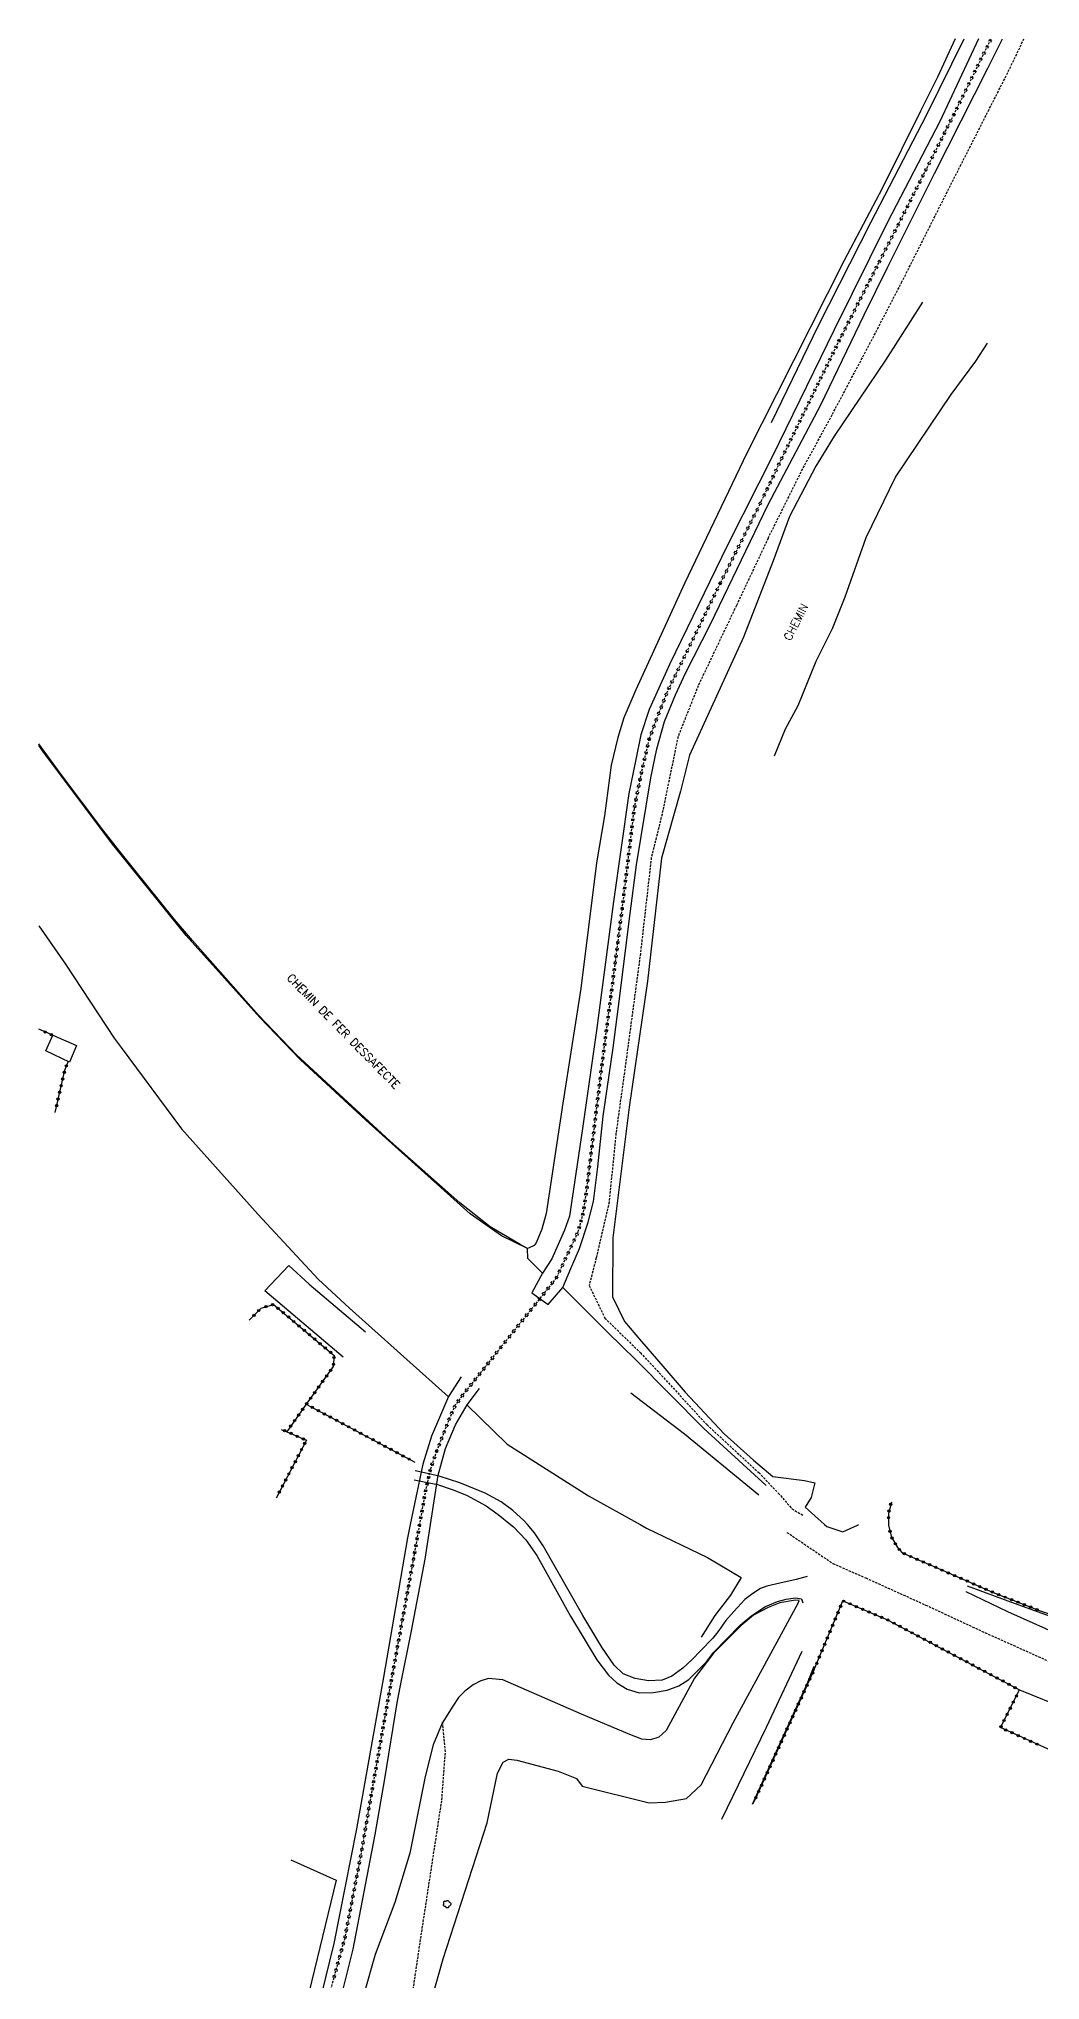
# Model space of a CAD drawing. Header units: millimetres. Extents: x 113000 to 114000, y 124000 to 125000.
# Drawn here: x 113000 to 113219, y 124575.4 to 125000 of the extents above; entities that cross this region are included whole.
import ezdxf
from ezdxf.enums import TextEntityAlignment as Align

# ---------------------------------------------------------------- set-up
doc = ezdxf.new("R2010")
doc.units = ezdxf.units.MM
doc.linetypes.add('DASHED', pattern=[0.75, 0.5, -0.25])
doc.layers.get('0').update_dxf_attribs({"linetype": 'CONTINUOUS'})
for name, color, linetype in [('W0070', 7, 'DASHED'), ('W0071', 7, 'CONTINUOUS'), ('W0104', 1, 'CONTINUOUS'), ('W0211', 2, 'CONTINUOUS'), ('W0214', 2, 'CONTINUOUS'), ('W0220', 5, 'DASHED'), ('W0300', 7, 'CONTINUOUS'), ('W0323', 7, 'CONTINUOUS'), ('W0330', 7, 'CONTINUOUS'), ('W0333', 7, 'CONTINUOUS'), ('W0989', 7, 'CONTINUOUS')]:
    doc.layers.add(name, color=color, linetype=linetype)
doc.styles.get("Standard").update_dxf_attribs({"font": 'romans.shx', "width": 0.85})

# ---------------------------------------------------------------- blocks, each defined once
blk = doc.blocks.new('T300')
for p, q in [((-0.8, 0.51), (-0.86, 0.34)), ((-0.86, 0.34), (-0.86, 0.17)), ((-0.86, 0.17), (-0.74, 0.06)), ((-0.69, 0.63), (-0.8, 0.51)), ((-0.8, -0.06), (-0.74, 0.06)), ((-0.74, 0.06), (-0.69, 0.11)), ((-0.57, 0.69), (-0.69, 0.63)), ((-0.46, 0.69), (-0.57, 0.69)), ((-0.29, 0.63), (-0.46, 0.69)), ((-0.29, 0.63), (-0.17, 0.74)), ((-0.23, 0.57), (-0.29, 0.63)), ((-0.17, 0.74), (-0.06, 0.8)), ((-0.06, 0.8), (0.06, 0.8)), ((0.06, 0.8), (0.23, 0.74)), ((0.23, 0.74), (0.34, 0.63)), ((0.34, 0.63), (0.4, 0.51)), ((0.46, 0.46), (0.34, 0.46)), ((0.4, 0.51), (0.4, 0.46)), ((0.57, 0.4), (0.46, 0.46)), ((0.57, 0.4), (0.69, 0.29)), ((0.69, 0.29), (0.74, 0.17)), ((0.74, 0.06), (0.69, -0.17)), ((0.74, 0.17), (0.74, 0.06)), ((-0.8, -0.17), (-0.8, -0.06)), ((-0.8, -0.23), (-0.8, -0.17)), ((-0.74, -0.34), (-0.8, -0.23)), ((-0.69, -0.4), (-0.74, -0.34)), ((-0.51, -0.46), (-0.69, -0.4)), ((-0.4, -0.46), (-0.51, -0.46)), ((-0.4, -0.46), (-0.34, -0.46)), ((-0.34, -0.46), (-0.34, -0.4)), ((-0.34, -0.51), (-0.34, -0.46)), ((-0.29, -0.63), (-0.34, -0.51)), ((-0.17, -0.74), (-0.29, -0.63)), ((-0.06, -0.8), (-0.17, -0.74)), ((0.06, -0.8), (-0.06, -0.8)), ((0.17, -0.74), (0.06, -0.8)), ((0.23, -0.69), (0.17, -0.74)), ((0.29, -0.46), (0.23, -0.46)), ((0.29, -0.63), (0.23, -0.69)), ((0.46, -0.4), (0.29, -0.46)), ((0.34, -0.51), (0.29, -0.63)), ((0.34, -0.51), (0.34, -0.46)), ((0.57, -0.34), (0.46, -0.4)), ((0.63, -0.29), (0.57, -0.34)), ((0.69, -0.17), (0.63, -0.29))]:
    blk.add_line(p, q)
blk = doc.blocks.new('t323o')
at = {"color": 0, "linetype": 'Continuous'}
for radius in [0.25, 0.15]:
    blk.add_circle((0, 0), radius, dxfattribs=at)
blk = doc.blocks.new('t220o')
at = {"color": 0, "linetype": 'Continuous'}
for p, q in [((-0.25, 0.25), (0.25, 0.25)), ((-0.25, -0.25), (0.25, -0.25))]:
    blk.add_line(p, q, dxfattribs=at)

msp = doc.modelspace()

# ---------------------------------------------------------------- linework, layer by layer
at = {"layer": 'W0070'}
for points in [[(113159.47, 124890.75), (113166.8, 124905.47), (113173.52, 124917.88), (113181.65, 124933.2), (113188.66, 124946.7), (113199.76, 124968.76), (113211.66, 124992.18), (113215.42, 125000)], [(113159.47, 124890.75), (113152.53, 124876.04), (113144.18, 124858.5), (113139.77, 124847.36), (113136.27, 124830.4), (113133.92, 124820.89), (113131.54, 124799.94), (113128.35, 124776.15), (113126.2, 124760.61), (113124.7, 124745.55), (113121.88, 124733.34), (113120.33, 124727.32), (113123.76, 124720.2), (113131.55, 124712.6), (113136.65, 124707.12), (113146.12, 124696.81), (113157.43, 124686.38), (113161.69, 124681.91), (113164.69, 124678.47), (113167.28, 124676.96)], [(113163.59, 124673.32), (113173.65, 124666.5), (113180.82, 124663.34), (113193.91, 124657.42), (113206.92, 124651.37), (113224.97, 124643.27), (113236.97, 124638.53), (113255.51, 124632.09), (113266.24, 124628.74), (113287.43, 124622.37), (113297.6, 124619.95), (113322.78, 124614.96), (113344.26, 124611.36), (113356.6, 124609.61), (113372.94, 124607.74), (113384.68, 124607.39), (113403.96, 124607.35), (113416.97, 124607.01), (113439.58, 124608.1), (113464.44, 124607.47)], [(113083.99, 124561.74), (113082.81, 124562.54), (113081.53, 124564.36), (113081.16, 124566.14), (113081.43, 124570.41), (113083.73, 124585.93), (113088.13, 124614.81), (113088.91, 124625.33), (113088.27, 124631.75)]]:
    msp.add_lwpolyline(points, dxfattribs=at)
at = {"layer": 'W0071'}
for points in [[(113106.84, 124675), (113106.1, 124675.86), (113103.62, 124678.09), (113101.08, 124680.01), (113097.62, 124681.86), (113092.06, 124684.13), (113087.56, 124685.6), (113083.03, 124686.65), (113082.29, 124686.76)], [(113082.09, 124684.78), (113087.21, 124683.8), (113090.37, 124682.68), (113093.5, 124681.45), (113097.82, 124679.15), (113100.43, 124677.22), (113103.16, 124675)], [(113103.16, 124675), (113103.76, 124674.51), (113106.51, 124671.66), (113108.91, 124668.26), (113112.9, 124661.06), (113116.24, 124655.02), (113122.03, 124645.41), (113124.55, 124642.08), (113126.37, 124640.4), (113128.66, 124639.04), (113131.29, 124638.24), (113134.38, 124638.27), (113137.39, 124638.77), (113139.95, 124639.78), (113142.13, 124641.11)], [(113142.84, 124645.52), (113140.82, 124643.6), (113138.42, 124641.84), (113136.28, 124641.02), (113133.34, 124640.84), (113130.43, 124641.32), (113127.74, 124642.4), (113125.81, 124644.26), (113123.1, 124648.21), (113118.94, 124655.14), (113110.28, 124670.35), (113108.38, 124673.19), (113106.84, 124675)], [(113168.01, 124663.64), (113165.63, 124662.98), (113162.04, 124662.21), (113159.2, 124661.53), (113157.79, 124661.04), (113156.16, 124659.97), (113154.4, 124658.65), (113151.98, 124656.01), (113150.24, 124654.03), (113148.66, 124651.83), (113147.35, 124650.16), (113144.66, 124647.43), (113142.84, 124645.52)], [(113142.13, 124641.11), (113145.97, 124645), (113147.5, 124647.01), (113150.42, 124650.01), (113153.38, 124653.03), (113155.9, 124655.11), (113158.89, 124657.08), (113161.55, 124658.16), (113163.39, 124658.69), (113165.46, 124659), (113166.78, 124658.81), (113167.07, 124657.9)]]:
    msp.add_lwpolyline(points, dxfattribs=at)
at = {"layer": 'W0104'}
msp.add_lwpolyline([(113003.06, 124782.07), (113008.26, 124779.84), (113006.67, 124776.18), (113001.5, 124778.65)], close=True, dxfattribs=at)
msp.add_lwpolyline([(113066.58, 124711.62), (113049.43, 124726.16), (113054.63, 124731.67), (113059.09, 124727.61), (113071.42, 124717.2), (113071.42, 124717.2)], dxfattribs=at)
at = {"layer": 'W0211'}
for points in [[(113160.21, 124916.08), (113170.5, 124937.27), (113181.92, 124959.85), (113194.19, 124983.48), (113202.31, 125000)], [(113160.9, 124843.17), (113163.3, 124849.06), (113166.01, 124854.21), (113169.97, 124863.88), (113173.57, 124871.02), (113176.34, 124877.96), (113180.91, 124890.9), (113187.33, 124904.14), (113199.53, 124922.18), (113204.92, 124929.51), (113207.46, 124933.41)], [(113129.42, 124703.82), (113141.2, 124694.89), (113157.46, 124681.49)], [(113310.7, 124624.01), (113308.41, 124629.7), (113294.95, 124632.34), (113271.68, 124639), (113243.88, 124647.28), (113222.04, 124654.64), (113213.36, 124657.74), (113203.07, 124661.54)], [(113067.49, 124535.69), (113071.94, 124544.62), (113082.27, 124557.87), (113084.24, 124561.34), (113084.83, 124567.41), (113088.38, 124580.01), (113098.02, 124609.8), (113100.31, 124620.67), (113101.52, 124623.06), (113102.75, 124623.67), (113104.53, 124623.49), (113113.58, 124621.11), (113117.55, 124619.51), (113118.79, 124617.8), (113133.47, 124614.17), (113137, 124614.28), (113141.63, 124615.12), (113144.85, 124618.12), (113151.8, 124631.62), (113166.06, 124657.8)], [(113166.81, 124647.29), (113159.02, 124630.62), (113149.31, 124610.48)], [(113214.47, 124638.84), (113224.88, 124634.65), (113247.03, 124626.2), (113256.38, 124623.33), (113272.64, 124616.78), (113286.06, 124612.89), (113302.36, 124607.93), (113305.52, 124607.5), (113307.59, 124613.37)]]:
    msp.add_lwpolyline(points, dxfattribs=at)
at = {"layer": 'W0214'}
for points in [[(113200.37, 125000), (113196.53, 124991.59), (113192.79, 124984.2), (113184.43, 124967.25), (113176.12, 124951.49), (113161.29, 124922.17)], [(113193.26, 124942.37), (113185.15, 124929.68), (113173.92, 124913.07), (113169.89, 124906.51), (113164.11, 124895.53), (113160.59, 124885.84)], [(113160.59, 124885.84), (113154.08, 124869.15), (113142.3, 124843.31), (113140.3, 124835.46), (113136.16, 124820.75), (113133.06, 124793.89), (113129.08, 124766.29), (113125.53, 124737.74), (113125.47, 124724.86), (113128.09, 124719.44), (113131.81, 124715.04), (113136.47, 124709.65), (113141.33, 124703.95), (113149.85, 124694.9), (113156.31, 124689.14), (113160.5, 124685.55)], [(113018, 124821.53), (113016.11, 124823.88), (113001.26, 124843.66), (113000, 124845.42)], [(113110.16, 124730.04), (113106.9, 124733.24), (113106.83, 124735.4), (113101.2, 124738.14), (113094.34, 124743), (113071.47, 124763.51), (113057.18, 124776.74), (113048.31, 124785.96), (113032.24, 124803.9), (113018, 124821.53)], [(113000, 124805.96), (113005.81, 124797.57), (113016.49, 124781.39), (113018, 124779.36)], [(113018, 124779.36), (113031.22, 124761.6), (113047.94, 124742.81), (113061.1, 124728.68), (113067.93, 124722.37), (113089.51, 124703.05)], [(113159.01, 124683.55), (113145.42, 124696.04), (113130.58, 124711.07), (113124.44, 124717.05), (113114.61, 124726.91)], [(113093.68, 124701.15), (113102.42, 124692.61), (113120.23, 124681.32), (113131.5, 124675)], [(113160.5, 124685.55), (113167.4, 124684.66), (113169.66, 124684.13), (113168.88, 124680.93), (113167.55, 124678.83), (113171.83, 124675)], [(113131.5, 124675), (113132.89, 124674.22), (113146.18, 124667.84), (113153.59, 124663.47), (113151.23, 124659.55), (113147.79, 124655.11), (113144.86, 124650.39)], [(113171.83, 124675), (113172.28, 124674.61), (113175.84, 124673.44), (113179.04, 124674.86), (113179.24, 124675)], [(113166.06, 124657.8), (113166.29, 124658.39), (113165.44, 124658.52), (113162.01, 124657.88), (113159.5, 124656.85), (113156.28, 124655.19), (113153.56, 124652.91), (113147.56, 124646.9), (113143.37, 124641.44), (113137.2, 124630), (113135.56, 124628.55), (113133.74, 124627.97), (113131.84, 124628.08), (113129.24, 124629.11), (113118.68, 124633.52), (113101.49, 124641.05), (113098.32, 124641.34), (113096.64, 124640.84), (113094.96, 124640), (113093.16, 124638.55), (113091.74, 124637.2), (113090.55, 124635.3), (113088.18, 124631.56), (113086.26, 124626.83), (113084.46, 124619.9), (113081.15, 124603.11), (113077.85, 124592.34), (113073.55, 124580.99), (113068.76, 124564.04)], [(113202.71, 124660.35), (113211.8, 124655.98), (113225.7, 124649.8), (113233.23, 124646.85), (113244.18, 124643.07), (113252.78, 124639.61), (113263.87, 124635.6), (113274.14, 124632.78), (113295.4, 124626.64), (113303.87, 124624.33)], [(113156.07, 124613.88), (113161.32, 124625.45), (113168.02, 124640.16), (113169.57, 124644.02)]]:
    msp.add_lwpolyline(points, dxfattribs=at)
at = {"layer": 'W0220'}
for points in [[(113157.98, 124898.86), (113163.09, 124909.49), (113174.99, 124933.93), (113188.07, 124959.62), (113200.07, 124983.37), (113208.23, 125000)], [(113157.98, 124898.86), (113148.98, 124880.9), (113137.38, 124857.17), (113135.18, 124851.54), (113133.44, 124846.85), (113131.71, 124839.43), (113130.15, 124831.65), (113127.52, 124809.77), (113125.94, 124797.5), (113122.96, 124774.53), (113119.85, 124749.07), (113119, 124743.12), (113117.85, 124738.97), (113113.15, 124728.98), (113092.95, 124703.71), (113091.07, 124701.2), (113089.6, 124697.78), (113086.98, 124691.11), (113085.57, 124687.01), (113084.58, 124682.65), (113083.23, 124675)], [(113083.23, 124675), (113082.1, 124668.63), (113077.23, 124641.96), (113072.62, 124615.7), (113070.47, 124603.17), (113066.88, 124584.55), (113061.18, 124563.84), (113055.72, 124547.46)]]:
    msp.add_lwpolyline(points, dxfattribs=at)
at = {"layer": 'W0323'}
for points in [[(113003.06, 124782.07), (113000, 124783.36)], [(113003.54, 124765.17), (113005.66, 124774.4), (113006.39, 124776.27)], [(113048.62, 124722.37), (113045.99, 124719.7)], [(113048.62, 124722.37), (113051.31, 124723.16), (113064.6, 124712), (113064.39, 124709.57), (113058.48, 124701.34), (113054.2, 124695.34)], [(113058.48, 124701.34), (113082.24, 124688.66)], [(113053.02, 124695.85), (113054.2, 124695.34), (113058.51, 124693.48), (113051.9, 124680.8)], [(113186.42, 124679.93), (113185.79, 124677.41), (113185.8, 124675)], [(113185.8, 124675), (113185.8, 124674.81), (113186.47, 124672.3), (113187.74, 124670.03), (113188.76, 124668.85), (113198.28, 124664.72), (113208.71, 124660.16), (113218.96, 124656.16), (113234.04, 124651.22), (113248.74, 124646.25), (113268.78, 124640.6), (113273.95, 124639.46)], [(113169.54, 124643.3), (113175.81, 124658.35), (113185.6, 124654.18), (113205.2, 124643.77), (113214.47, 124638.84)], [(113169.54, 124643.3), (113157.06, 124615.87), (113156.14, 124613.91)], [(113264.56, 124605.54), (113240.64, 124616.89), (113225.36, 124623.76), (113210.27, 124630.62), (113214.47, 124638.84)]]:
    msp.add_lwpolyline(points, dxfattribs=at)
at = {"layer": 'W0330'}
for points in [[(113161.29, 124922.17), (113154.8, 124909.39), (113141.17, 124880.87), (113130.57, 124857.64), (113127.91, 124851.5), (113126.6, 124847.2), (113125.12, 124841.14), (113123.71, 124830.01), (113121.92, 124819.79), (113118.5, 124792.24), (113114.6, 124767.16), (113110.93, 124743.09), (113110.01, 124739.62), (113108.78, 124736.61), (113108.29, 124736.05), (113107.25, 124735.57), (113106.86, 124735.44), (113105.23, 124736.3), (113098.68, 124740.14), (113092.08, 124745.36), (113076.84, 124758.88), (113056.33, 124777.73), (113048.03, 124786.47), (113033.59, 124802.75), (113029.64, 124807.38), (113018, 124821.91)], [(113018, 124821.91), (113013.96, 124826.95), (113004.85, 124839.06), (113000, 124845.76)], [(113055.09, 124601.72), (113065.04, 124597.21), (113057.9, 124567.79)]]:
    msp.add_lwpolyline(points, dxfattribs=at)
at = {"layer": 'W0333'}
for points in [[(113159.45, 124898.16), (113163.59, 124905.89), (113171.03, 124919.94), (113180.46, 124939.65), (113185.66, 124950.16), (113195.86, 124970.51), (113207.55, 124993.57), (113210.69, 125000)], [(113205.51, 125000), (113197.03, 124981.94), (113185.57, 124959.9), (113173.94, 124936.32), (113160.32, 124908.6)], [(113160.32, 124908.6), (113157.37, 124902.64), (113150.49, 124889.12), (113137.97, 124863.28), (113133.45, 124853.29), (113131.61, 124847.74), (113130.53, 124842.36), (113129.03, 124834.96), (113125.66, 124811.3), (113121.96, 124783.06), (113118.89, 124761.67), (113116.01, 124742.49), (113114.96, 124739.39), (113112.14, 124733.15), (113110.16, 124730.04)], [(113114.61, 124726.91), (113116.34, 124731.01), (113118.25, 124735.4), (113120.1, 124741.16), (113121.31, 124745.71), (113122.24, 124753.3), (113123.4, 124764.34), (113125.61, 124779.31), (113126.72, 124788.31), (113129.31, 124808.65), (113130.68, 124819.32), (113133.8, 124838.36), (113135.11, 124844.72), (113136.79, 124850.67), (113139.19, 124856.53), (113141.42, 124861.27), (113146.88, 124871.95), (113159.45, 124898.16)], [(113110.16, 124730.04), (113107.78, 124725.69), (113111.4, 124723.12), (113114.61, 124726.91)], [(113092.35, 124707.34), (113089.59, 124703.04), (113085.88, 124694.36), (113083.97, 124688.21), (113081.22, 124675)], [(113085.63, 124675), (113087.31, 124685.81), (113088.96, 124691.63), (113091.09, 124696.84), (113093.63, 124701.24), (113096.37, 124704.81)], [(113081.22, 124675), (113080.62, 124672.15), (113075.35, 124641.65), (113069.46, 124608.48), (113064.47, 124583.42), (113059.94, 124564.63)], [(113064.5, 124565.26), (113068.73, 124582.17), (113073.54, 124607.26), (113075.64, 124619.4), (113078.39, 124636.03), (113079.02, 124639.43), (113081.48, 124651.75), (113084.46, 124667.47), (113085.63, 124675)]]:
    msp.add_lwpolyline(points, dxfattribs=at)

# ---------------------------------------------------------------- block references
at = {"layer": 'W0220'}
for p, rotation in [((113206.05, 124995.57), 63.85208101117129), ((113206.71, 124996.91), 63.85208101117129), ((113207.38, 124998.26), 63.85208101117129), ((113208.04, 124999.61), 63.85208101117129), ((113204.07, 124991.53), 63.85208101117129), ((113204.73, 124992.87), 63.85208101117129), ((113205.39, 124994.22), 63.85208101117129), ((113202.09, 124987.49), 63.85208101117129), ((113202.75, 124988.83), 63.85208101117129), ((113203.41, 124990.18), 63.85208101117129), ((113200.1, 124983.45), 63.85208101117129), ((113200.77, 124984.8), 63.85208101117129), ((113201.43, 124986.14), 63.85208101117129), ((113198.08, 124979.43), 63.20669534072349), ((113198.75, 124980.77), 63.20669534072349), ((113199.43, 124982.11), 63.20669534072349), ((113196.05, 124975.41), 63.20669534072349), ((113196.72, 124976.75), 63.20669534072349), ((113197.4, 124978.09), 63.20669534072349), ((113193.34, 124970.06), 63.20669534072349), ((113194.02, 124971.4), 63.20669534072349), ((113194.7, 124972.74), 63.20669534072349), ((113195.37, 124974.08), 63.20669534072349), ((113191.32, 124966.04), 63.20669534072349), ((113191.99, 124967.38), 63.20669534072349), ((113192.67, 124968.72), 63.20669534072349), ((113189.29, 124962.02), 63.20669534072349), ((113189.96, 124963.36), 63.20669534072349), ((113190.64, 124964.7), 63.20669534072349), ((113187.25, 124958.01), 63.02434172821505), ((113187.93, 124959.35), 63.02434172821505), ((113188.61, 124960.69), 63.20669534072349), ((113185.21, 124954), 63.02434172821505), ((113185.89, 124955.34), 63.02434172821505), ((113186.57, 124956.67), 63.02434172821505), ((113183.17, 124949.99), 63.02434172821505), ((113183.85, 124951.33), 63.02434172821505), ((113184.53, 124952.66), 63.02434172821505), ((113180.45, 124944.64), 63.02434172821505), ((113181.13, 124945.98), 63.02434172821505), ((113181.81, 124947.32), 63.02434172821505), ((113182.49, 124948.65), 63.02434172821505), ((113178.41, 124940.63), 63.02434172821505), ((113179.09, 124941.97), 63.02434172821505), ((113179.77, 124943.31), 63.02434172821505), ((113176.37, 124936.62), 63.02434172821505), ((113177.05, 124937.96), 63.02434172821505), ((113177.73, 124939.3), 63.02434172821505), ((113174.35, 124932.6), 64.01282696379307), ((113175.01, 124933.95), 63.02434172821505), ((113175.69, 124935.28), 63.02434172821505), ((113172.38, 124928.56), 64.01282696379307), ((113173.03, 124929.9), 64.01282696379307), ((113173.69, 124931.25), 64.01282696379307), ((113170.4, 124924.51), 64.01282696379307), ((113171.06, 124925.86), 64.01282696379307), ((113171.72, 124927.21), 64.01282696379307), ((113167.78, 124919.12), 64.01282696379307), ((113168.43, 124920.46), 64.01282696379307), ((113169.09, 124921.81), 64.01282696379307), ((113169.75, 124923.16), 64.01282696379307), ((113165.8, 124915.07), 64.01282696379307), ((113166.46, 124916.42), 64.01282696379307), ((113167.12, 124917.77), 64.01282696379307), ((113163.83, 124911.03), 64.01282696379307), ((113164.49, 124912.37), 64.01282696379307), ((113165.15, 124913.72), 64.01282696379307), ((113161.88, 124906.97), 64.35391421937494), ((113162.52, 124908.33), 64.35391421937494), ((113163.17, 124909.68), 64.01282696379307), ((113159.93, 124902.92), 64.35391421937494), ((113160.58, 124904.27), 64.35391421937494), ((113161.23, 124905.62), 64.35391421937494), ((113157.7, 124898.3), 243.3902961423088), ((113158.63, 124900.21), 64.35391421937494), ((113159.28, 124901.57), 64.35391421937494), ((113155.68, 124894.27), 243.3902961423088), ((113156.35, 124895.61), 243.3902961423088), ((113157.03, 124896.96), 243.3902961423088), ((113153.67, 124890.25), 243.3902961423088), ((113154.34, 124891.59), 243.3902961423088), ((113155.01, 124892.93), 243.3902961423088), ((113151.65, 124886.23), 243.3902961423088), ((113152.32, 124887.57), 243.3902961423088), ((113152.99, 124888.91), 243.3902961423088), ((113149.63, 124882.2), 243.3902961423088), ((113150.31, 124883.54), 243.3902961423088), ((113150.98, 124884.89), 243.3902961423088), ((113146.99, 124876.82), 243.9480200604101), ((113147.65, 124878.17), 243.9480200604101), ((113148.3, 124879.51), 243.9480200604101), ((113148.96, 124880.86), 243.9480200604101), ((113145.01, 124872.78), 243.9480200604101), ((113145.67, 124874.12), 243.9480200604101), ((113146.33, 124875.47), 243.9480200604101), ((113143.03, 124868.73), 243.9480200604101), ((113143.69, 124870.08), 243.9480200604101), ((113144.35, 124871.43), 243.9480200604101), ((113141.06, 124864.69), 243.9480200604101), ((113141.72, 124866.04), 243.9480200604101), ((113142.38, 124867.39), 243.9480200604101), ((113139.08, 124860.65), 243.9480200604101), ((113139.74, 124862), 243.9480200604101), ((113140.4, 124863.34), 243.9480200604101), ((113137.15, 124856.58), 248.6665880080495), ((113137.76, 124857.95), 243.9480200604101), ((113138.42, 124859.3), 243.9480200604101), ((113135.52, 124852.39), 248.6665880080495), ((113136.06, 124853.79), 248.6665880080495), ((113136.61, 124855.19), 248.6665880080495), ((113133.94, 124848.18), 249.6465974608048), ((113134.46, 124849.59), 249.6465974608048), ((113134.98, 124850.99), 249.6465974608048), ((113132.74, 124843.85), 256.8718347355754), ((113133.08, 124845.31), 256.8718347355754), ((113133.42, 124846.77), 256.8718347355754), ((113131.72, 124839.47), 256.8718347355754), ((113132.06, 124840.93), 256.8718347355754), ((113132.4, 124842.39), 256.8718347355754), ((113130.84, 124835.05), 258.6758966275833), ((113131.13, 124836.52), 258.6758966275833), ((113131.42, 124838), 258.6758966275833), ((113130.03, 124830.63), 263.1406086142747), ((113130.25, 124832.11), 258.6758966275833), ((113130.54, 124833.58), 258.6758966275833), ((113129.49, 124826.16), 263.1406086142747), ((113129.67, 124827.65), 263.1406086142747), ((113129.85, 124829.14), 263.1406086142747), ((113128.96, 124821.69), 263.1406086142747), ((113129.14, 124823.18), 263.1406086142747), ((113129.32, 124824.67), 263.1406086142747), ((113128.6, 124818.71), 263.1406086142747), ((113128.78, 124820.2), 263.1406086142747), ((113128.06, 124814.25), 263.1406086142747), ((113128.24, 124815.74), 263.1406086142747), ((113128.42, 124817.23), 263.1406086142747), ((113127.52, 124809.78), 263.1406086142747), ((113127.7, 124811.27), 263.1406086142747), ((113127.88, 124812.76), 263.1406086142747), ((113126.95, 124805.32), 262.6686696232733), ((113127.14, 124806.8), 262.6686696232733), ((113127.33, 124808.29), 262.6686696232733), ((113126.38, 124800.85), 262.6686696232733), ((113126.57, 124802.34), 262.6686696232733), ((113126.76, 124803.83), 262.6686696232733), ((113125.8, 124796.39), 262.6034635156997), ((113125.99, 124797.88), 262.6686696232733), ((113126.18, 124799.36), 262.6686696232733), ((113125.22, 124791.93), 262.6034635156997), ((113125.41, 124793.41), 262.6034635156997), ((113125.61, 124794.9), 262.6034635156997), ((113124.83, 124788.95), 262.6034635156997), ((113125.03, 124790.44), 262.6034635156997), ((113124.25, 124784.49), 262.6034635156997), ((113124.45, 124785.98), 262.6034635156997), ((113124.64, 124787.46), 262.6034635156997), ((113123.68, 124780.03), 262.6034635156997), ((113123.87, 124781.51), 262.6034635156997), ((113124.06, 124783), 262.6034635156997), ((113123.1, 124775.56), 262.6034635156997), ((113123.29, 124777.05), 262.6034635156997), ((113123.48, 124778.54), 262.6034635156997), ((113122.54, 124771.1), 263.0417960269825), ((113122.72, 124772.59), 263.0417960269825), ((113122.91, 124774.08), 263.0417960269825), ((113122, 124766.63), 263.0417960269825), ((113122.18, 124768.12), 263.0417960269825), ((113122.36, 124769.61), 263.0417960269825), ((113121.45, 124762.16), 263.0417960269825), ((113121.63, 124763.65), 263.0417960269825), ((113121.82, 124765.14), 263.0417960269825), ((113121.09, 124759.19), 263.0417960269825), ((113121.27, 124760.68), 263.0417960269825), ((113120.54, 124754.72), 263.0417960269825), ((113120.73, 124756.21), 263.0417960269825), ((113120.91, 124757.7), 263.0417960269825), ((113120, 124750.25), 263.0417960269825), ((113120.18, 124751.74), 263.0417960269825), ((113120.36, 124753.23), 263.0417960269825), ((113119.38, 124745.8), 261.8011314176422), ((113119.6, 124747.28), 261.8011314176422), ((113119.81, 124748.76), 261.8011314176422), ((113118.52, 124741.39), 254.6154140259356), ((113118.92, 124742.83), 254.6154140259356), ((113119.17, 124744.31), 261.8011314176422), ((113117.01, 124737.17), 244.7577275046184), ((113117.64, 124738.52), 244.7577275046184), ((113118.12, 124739.94), 254.6154140259356), ((113115.09, 124733.1), 244.7577275046184), ((113115.73, 124734.45), 244.7577275046184), ((113116.37, 124735.81), 244.7577275046184), ((113113.17, 124729.03), 244.7577275046184), ((113113.81, 124730.38), 244.7577275046184), ((113114.45, 124731.74), 244.7577275046184), ((113109.43, 124724.33), 231.3681252545714), ((113110.37, 124725.51), 231.3681252545714), ((113111.3, 124726.68), 231.3681252545714), ((113112.24, 124727.85), 231.3681252545714), ((113105.69, 124719.65), 231.3681252545714), ((113106.62, 124720.82), 231.3681252545714), ((113107.56, 124721.99), 231.3681252545714), ((113108.49, 124723.16), 231.3681252545714), ((113102.88, 124716.13), 231.3681252545714), ((113103.81, 124717.3), 231.3681252545714), ((113104.75, 124718.48), 231.3681252545714), ((113099.13, 124711.44), 231.3681252545714), ((113100.07, 124712.62), 231.3681252545714), ((113101, 124713.79), 231.3681252545714), ((113101.94, 124714.96), 231.3681252545714), ((113096.32, 124707.93), 231.3681252545714), ((113097.26, 124709.1), 231.3681252545714), ((113098.19, 124710.27), 231.3681252545714), ((113092.59, 124703.23), 233.1995872122168), ((113093.51, 124704.41), 231.3681252545714), ((113094.45, 124705.59), 231.3681252545714), ((113095.38, 124706.76), 231.3681252545714), ((113090.29, 124699.4), 246.7205575276789), ((113090.89, 124700.77), 246.7205575276789), ((113091.69, 124702.03), 233.1995872122168), ((113088.6, 124695.23), 248.5490735440525), ((113089.15, 124696.63), 248.5490735440525), ((113089.7, 124698.02), 246.7205575276789), ((113086.95, 124691.04), 251.0471562097856), ((113087.5, 124692.44), 248.5490735440525), ((113088.05, 124693.83), 248.5490735440525), ((113085.52, 124686.78), 257.1957339339769), ((113085.98, 124688.2), 251.0471562097856), ((113086.47, 124689.62), 251.0471562097856), ((113084.53, 124682.39), 259.9847962691252), ((113084.85, 124683.85), 257.1957339339769), ((113085.18, 124685.31), 257.1957339339769), ((113083.75, 124677.95), 259.9847962691252), ((113084.01, 124679.43), 259.9847962691252), ((113084.27, 124680.91), 259.9847962691252), ((113082.94, 124673.36), 259.984796269141), ((113083.2, 124674.84), 259.984796269141), ((113083.49, 124676.48), 259.9847962691252), ((113082.16, 124668.93), 259.984796269141), ((113082.42, 124670.41), 259.984796269141), ((113082.68, 124671.88), 259.984796269141), ((113081.35, 124664.5), 259.6526176967791), ((113081.62, 124665.98), 259.6526176967791), ((113081.89, 124667.45), 259.6526176967791), ((113080.81, 124661.55), 259.6526176967791), ((113081.08, 124663.03), 259.6526176967791), ((113080, 124657.12), 259.6526176967791), ((113080.27, 124658.6), 259.6526176967791), ((113080.54, 124660.08), 259.6526176967791), ((113079.19, 124652.7), 259.6526176967791), ((113079.46, 124654.17), 259.6526176967791), ((113079.73, 124655.65), 259.6526176967791), ((113078.39, 124648.27), 259.6526176967791), ((113078.66, 124649.75), 259.6526176967791), ((113078.93, 124651.22), 259.6526176967791), ((113077.58, 124643.84), 259.6526176967791), ((113077.85, 124645.32), 259.6526176967791), ((113078.12, 124646.79), 259.6526176967791), ((113076.79, 124639.41), 260.0309895449099), ((113077.05, 124640.89), 260.0309895449099), ((113077.31, 124642.37), 259.6526176967791), ((113076.01, 124634.98), 260.0309895449099), ((113076.27, 124636.46), 260.0309895449099), ((113076.53, 124637.94), 260.0309895449099), ((113075.23, 124630.55), 260.0309895449099), ((113075.49, 124632.03), 260.0309895449099), ((113075.75, 124633.5), 260.0309895449099), ((113074.71, 124627.6), 260.0309895449099), ((113074.97, 124629.07), 260.0309895449099), ((113073.93, 124623.16), 260.0309895449099), ((113074.19, 124624.64), 260.0309895449099), ((113074.45, 124626.12), 260.0309895449099), ((113073.15, 124618.73), 260.0309895449099), ((113073.41, 124620.21), 260.0309895449099), ((113073.67, 124621.69), 260.0309895449099), ((113072.38, 124614.3), 260.2731828999903), ((113072.63, 124615.78), 260.0309895449099), ((113072.89, 124617.25), 260.0309895449099), ((113071.62, 124609.86), 260.2731828999903), ((113071.87, 124611.34), 260.2731828999903), ((113072.12, 124612.82), 260.2731828999903), ((113070.86, 124605.43), 260.2731828999903), ((113071.11, 124606.91), 260.2731828999903), ((113071.36, 124608.38), 260.2731828999903), ((113070.05, 124601), 259.081617836432), ((113070.34, 124602.47), 259.081617836432), ((113070.6, 124603.95), 260.2731828999903), ((113069.2, 124596.58), 259.081617836432), ((113069.48, 124598.05), 259.081617836432), ((113069.77, 124599.53), 259.081617836432), ((113068.63, 124593.64), 259.081617836432), ((113068.92, 124595.11), 259.081617836432), ((113067.78, 124589.22), 259.081617836432), ((113068.06, 124590.69), 259.081617836432), ((113068.35, 124592.16), 259.081617836432), ((113066.93, 124584.8), 259.081617836432), ((113067.21, 124586.27), 259.081617836432), ((113067.49, 124587.74), 259.081617836432), ((113065.75, 124580.46), 254.6150015692924), ((113066.15, 124581.9), 254.6150015692924), ((113066.55, 124583.35), 254.6150015692924), ((113064.56, 124576.12), 254.6150015692924), ((113064.96, 124577.56), 254.6150015692924), ((113065.35, 124579.01), 254.6150015692924)]:
    msp.add_blockref('t220o', p, dxfattribs=dict(at, rotation=rotation))
at = {"layer": 'W0300'}
msp.add_blockref('T300', (113089.32, 124591.96), dxfattribs=at)
at = {"layer": 'W0323'}
for p, rotation in [((113001.38, 124782.78), 157.1170281213026), ((113002.76, 124782.2), 157.1170281213026), ((113006.03, 124775.36), 68.78046837223731), ((113004.88, 124771.02), 77.06812733755986), ((113005.22, 124772.48), 77.06812733755986), ((113005.55, 124773.94), 77.06812733755986), ((113003.88, 124766.63), 77.06812733755986), ((113004.21, 124768.1), 77.06812733755986), ((113004.55, 124769.56), 77.06812733755986), ((113047.04, 124720.77), 225.3148220114432), ((113048.1, 124721.84), 225.3148220114432), ((113049.68, 124722.68), 16.55442479690968), ((113051.11, 124723.11), 16.55442479690968), ((113052.3, 124722.33), 319.9699429880066), ((113053.45, 124721.37), 319.9699429880066), ((113054.6, 124720.4), 319.9699429880066), ((113055.75, 124719.44), 319.9699429880066), ((113056.9, 124718.47), 319.9699429880066), ((113058.04, 124717.51), 319.9699429880066), ((113059.19, 124716.54), 319.9699429880066), ((113060.34, 124715.58), 319.9699429880066), ((113061.49, 124714.61), 319.9699429880066), ((113062.64, 124713.65), 319.9699429880066), ((113063.79, 124712.68), 319.9699429880066), ((113064.56, 124711.56), 265.2480664599551), ((113062.93, 124707.54), 234.3059311528), ((113063.81, 124708.76), 234.3059311528), ((113064.43, 124710.07), 265.2480664599551), ((113059.43, 124702.67), 234.3059311528), ((113060.31, 124703.88), 234.3059311528), ((113061.18, 124705.1), 234.3059311528), ((113062.06, 124706.32), 234.3059311528), ((113056.81, 124699.01), 234.5156441323147), ((113057.68, 124700.23), 234.5156441323147), ((113058.56, 124701.45), 234.3059311528), ((113059.8, 124700.64), 331.9052427446572), ((113061.13, 124699.93), 331.9052427446572), ((113062.45, 124699.22), 331.9052427446572), ((113063.77, 124698.52), 331.9052427446572), ((113053.73, 124695.54), 336.826391538164), ((113055.07, 124696.56), 234.5156441323147), ((113055.11, 124694.95), 336.5832631155106), ((113055.94, 124697.78), 234.5156441323147), ((113056.49, 124694.35), 336.5832631155106), ((113065.1, 124697.81), 331.9052427446572), ((113066.42, 124697.1), 331.9052427446572), ((113067.74, 124696.4), 331.9052427446572), ((113069.07, 124695.69), 331.9052427446572), ((113070.39, 124694.98), 331.9052427446572), ((113071.71, 124694.28), 331.9052427446572), ((113056.75, 124690.11), 242.4756222435515), ((113057.44, 124691.44), 242.4756222435515), ((113057.86, 124693.76), 336.5832631155106), ((113058.14, 124692.77), 242.4756222435515), ((113073.04, 124693.57), 331.9052427446572), ((113074.36, 124692.87), 331.9052427446572), ((113075.68, 124692.16), 331.9052427446572), ((113077.01, 124691.45), 331.9052427446572), ((113078.33, 124690.75), 331.9052427446572), ((113079.65, 124690.04), 331.9052427446572), ((113054.67, 124686.12), 242.4756222435515), ((113055.36, 124687.45), 242.4756222435515), ((113056.06, 124688.78), 242.4756222435515), ((113080.98, 124689.33), 331.9052427446572), ((113052.59, 124682.13), 242.4756222435515), ((113053.28, 124683.46), 242.4756222435515), ((113053.98, 124684.79), 242.4756222435515), ((113185.93, 124677.98), 255.9156761682138), ((113186.29, 124679.44), 255.9156761682138), ((113185.79, 124676.5), 270.3744768878348), ((113186.14, 124673.54), 284.8377549677888), ((113186.57, 124672.11), 299.2749631678158), ((113187.3, 124670.81), 299.2749631678158), ((113188.14, 124669.57), 310.8681366770496), ((113189.26, 124668.63), 336.5454678539964), ((113190.64, 124668.03), 336.5454678539964), ((113192.02, 124667.43), 336.5454678539964), ((113193.39, 124666.84), 336.5454678539964), ((113194.77, 124666.24), 336.5454678539964), ((113196.14, 124665.64), 336.5454678539964), ((113197.52, 124665.05), 336.5454678539964), ((113198.9, 124664.45), 336.3815780913124), ((113200.27, 124663.85), 336.3815780913124), ((113201.64, 124663.25), 336.3815780913124), ((113203.02, 124662.65), 336.3815780913124), ((113204.39, 124662.04), 336.3815780913124), ((113205.77, 124661.44), 336.3815780913124), ((113207.14, 124660.84), 336.3815780913124), ((113208.52, 124660.24), 336.3815780913124), ((113175.31, 124657.15), 67.38527237720824), ((113175.99, 124658.27), 336.9258270229088), ((113177.37, 124657.68), 336.9258270229088), ((113178.75, 124657.09), 336.9258270229088), ((113180.13, 124656.51), 336.9258270229088), ((113181.51, 124655.92), 336.9258270229088), ((113209.91, 124659.69), 338.682915717162), ((113211.31, 124659.14), 338.682915717162), ((113212.71, 124658.6), 338.682915717162), ((113214.1, 124658.05), 338.682915717162), ((113215.5, 124657.51), 338.682915717162), ((113216.9, 124656.96), 338.682915717162), ((113218.29, 124656.42), 338.682915717162), ((113173, 124651.61), 67.38527237720824), ((113173.58, 124652.99), 67.38527237720824), ((113174.15, 124654.38), 67.38527237720824), ((113174.73, 124655.76), 67.38527237720824), ((113182.89, 124655.33), 336.9258270229088), ((113184.27, 124654.74), 336.9258270229088), ((113185.65, 124654.15), 332.0379085421173), ((113186.97, 124653.45), 332.0379085421173), ((113188.3, 124652.74), 332.0379085421173), ((113189.62, 124652.04), 332.0379085421173), ((113171.27, 124647.46), 67.38527237720824), ((113171.85, 124648.84), 67.38527237720824), ((113172.42, 124650.22), 67.38527237720824), ((113190.95, 124651.34), 332.0379085421173), ((113192.27, 124650.63), 332.0379085421173), ((113193.6, 124649.93), 332.0379085421173), ((113194.92, 124649.23), 332.0379085421173), ((113196.25, 124648.52), 332.0379085421173), ((113197.57, 124647.82), 332.0379085421173), ((113170.12, 124644.69), 67.38527237720824), ((113170.69, 124646.07), 67.38527237720824), ((113198.9, 124647.12), 332.0379085421173), ((113200.22, 124646.41), 332.0379085421173), ((113201.55, 124645.71), 332.0379085421173), ((113202.87, 124645.01), 332.0379085421173), ((113204.2, 124644.3), 332.0379085421173), ((113205.52, 124643.6), 331.9699029928057), ((113167.97, 124639.84), 245.5333922010817), ((113168.59, 124641.21), 245.5333922010817), ((113169.21, 124642.57), 245.5333922010817), ((113206.85, 124642.89), 331.9699029928057), ((113208.17, 124642.19), 331.9699029928057), ((113209.49, 124641.49), 331.9699029928057), ((113210.82, 124640.78), 331.9699029928057), ((113212.14, 124640.08), 331.9699029928057), ((113213.47, 124639.37), 331.9699029928057), ((113166.1, 124635.75), 245.5333922010817), ((113166.72, 124637.11), 245.5333922010817), ((113167.34, 124638.48), 245.5333922010817), ((113212.42, 124634.83), 62.94316355870626), ((113213.1, 124636.17), 62.94316355870626), ((113213.78, 124637.5), 62.94316355870626), ((113164.24, 124631.65), 245.5333922010817), ((113164.86, 124633.01), 245.5333922010817), ((113165.48, 124634.38), 245.5333922010817), ((113210.37, 124630.82), 62.94316355870626), ((113211.06, 124632.16), 62.94316355870626), ((113211.74, 124633.49), 62.94316355870626), ((113161.75, 124626.19), 245.5333922010817), ((113162.37, 124627.55), 245.5333922010817), ((113163, 124628.92), 245.5333922010817), ((113163.62, 124630.28), 245.5333922010817), ((113211.44, 124630.1), 155.5454607950303), ((113212.8, 124629.48), 155.5454607950303), ((113214.17, 124628.85), 155.5454607950303), ((113215.53, 124628.23), 155.5454607950303), ((113216.9, 124627.61), 155.5454607950303), ((113218.26, 124626.99), 155.5454607950303), ((113159.89, 124622.09), 245.5333922010817), ((113160.51, 124623.46), 245.5333922010817), ((113161.13, 124624.82), 245.5333922010817), ((113158.03, 124618), 245.5333922010817), ((113158.65, 124619.36), 245.5333922010817), ((113159.27, 124620.73), 245.5333922010817), ((113156.78, 124615.27), 244.7927585092157), ((113157.4, 124616.63), 245.5333922010817)]:
    msp.add_blockref('t323o', p, dxfattribs=dict(at, rotation=rotation))

# ---------------------------------------------------------------- texts
at = {"layer": 'W0989'}
for s, rotation, p in [('CHEMIN', 62.9163, (113165.54, 124872.42)), ('CHEMIN DE FER DESSAFECTE', 314.3985, (113066.62, 124782.93))]:
    msp.add_text(s, height=1.75, rotation=rotation, dxfattribs=at).set_placement(p, align=Align.MIDDLE)

doc.saveas('drawing.dxf')
